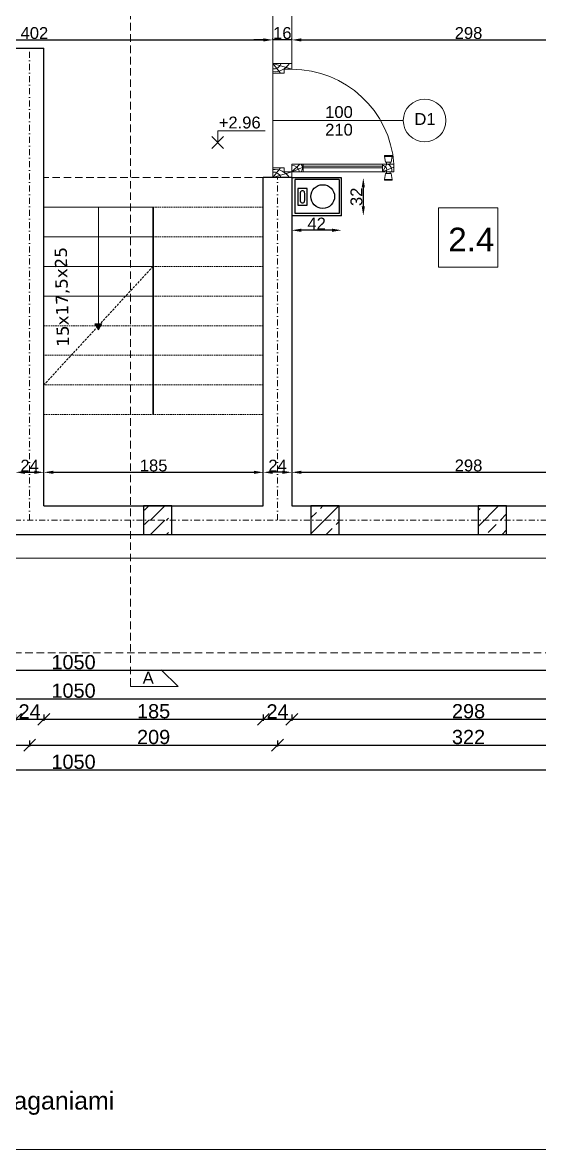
# Model space of a CAD drawing. Header units: millimetres. Extents: x -608 to 2171, y -318 to 1426.
# Drawn here: x 712 to 1148, y -318 to 632 of the extents above; entities that cross this region are included whole.
import ezdxf

# ---------------------------------------------------------------- set-up
doc = ezdxf.new("R2010")
doc.units = ezdxf.units.MM
doc.linetypes.add('DASHED2', pattern=[9.525, 6.35, -3.175])
doc.linetypes.add('KRESKAKROPKAX2', pattern=[50.8, 25.4, -12.7, 0, -12.7])
for name, color, linetype in [('Izolacja', 7, 'Continuous'), ('Przekrój', 7, 'Continuous'), ('Tabelka', 7, 'Continuous'), ('Wentylacka', 8, 'Continuous')]:
    doc.layers.add(name, color=color, linetype=linetype)
for name, color, linetype, lineweight in [('osie', 7, 'KRESKAKROPKAX2', 13), ('SCHODY', 255, 'Continuous', 30), ('sciany', 7, 'Continuous', 18), ('stolarka', 255, 'Continuous', 13), ('Wewnetrzne', 7, 'Continuous', 13), ('wymiary', 201, 'Continuous', 13)]:
    doc.layers.add(name, color=color, linetype=linetype, lineweight=lineweight)
doc.styles.add('Opisowy', font='arial.ttf')
doc.styles.get("Standard").update_dxf_attribs({"font": 'arial.ttf'})
doc.dimstyles.new('ISO-25', dxfattribs={"dimtxt": 10, "dimasz": 8, "dimexe": 1.25, "dimexo": 0.625, "dimtad": 1, "dimdec": 0, "dimtxsty": 'Standard', "dimcen": 2.5, "dimadec": 0, "dimazin": 0, "dimtfac": 1, "dimtdec": 0, "dimtmove": 0, "dimatfit": 3, "dimfxl": 1, "dimarcsym": 0})
doc.dimstyles.new('wymiarowanie', dxfattribs={"dimtxt": 12, "dimasz": 10, "dimexe": 1.25, "dimexo": 0.625, "dimtad": 1, "dimdec": 0, "dimtxsty": 'Standard', "dimblk": 'OBLIQUE', "dimblk1": 'ARCHTICK', "dimblk2": 'OBLIQUE', "dimcen": 2.5, "dimadec": 0, "dimazin": 0, "dimtfac": 1, "dimtdec": 0, "dimtmove": 0, "dimatfit": 3, "dimldrblk": 'OBLIQUE', "dimfxl": 4, "dimfxlon": 1, "dimarcsym": 0})

# ---------------------------------------------------------------- blocks, each defined once
blk = doc.blocks.new('D-01-600')
for p, q in [((-15, 588.5), (-15, 628.5)), ((-10, 628.5), (-15, 628.5)), ((20, 623.5), (-10, 628.5)), ((-10, 588.5), (-10, 628.5)), ((20, 593.5), (20, 623.5)), ((30, 618.5), (20, 618.5)), ((30, 598.5), (20, 598.5)), ((30, 638.5), (70, 638.5)), ((30, 578.5), (30, 638.5)), ((30, 578.5), (54.1, 638.5)), ((30, 578.5), (70, 601)), ((70, 578.5), (70, 638.5)), ((70, 618.5), (80, 618.5)), ((70, 598.5), (80, 598.5)), ((80, 623.5), (110, 628.5)), ((80, 593.5), (80, 623.5)), ((110, 588.5), (110, 628.5)), ((110, 628.5), (115, 628.5)), ((115, 588.5), (115, 628.5)), ((-10, 588.5), (-15, 588.5)), ((20, 593.5), (-10, 588.5)), ((30, 160), (30, 578.5)), ((30, 578.5), (70, 578.5)), ((50, 160), (50, 578.5)), ((60, 160), (60, 578.5)), ((70, 160), (70, 578.5)), ((80, 593.5), (110, 588.5)), ((110, 588.5), (115, 588.5)), ((30, 160), (70, 160)), ((30, 160), (30, 100)), ((30, 100), (54.1, 160)), ((30, 100), (70, 142.5)), ((70, 160), (70, 100)), ((30, 100), (0, 0)), ((30, 100), (70, 100)), ((570, 100), (600, 0)), ((0, 0), (50, 40.7)), ((600, 0), (550, 40.7))]:
    blk.add_line(p, q)
for points in [[(30, 60), (30, 100), (0, 100), (0, 0), (50, 0), (50, 60)], [(570, 60), (570, 100), (600, 100), (600, 0), (550, 0), (550, 60)]]:
    blk.add_lwpolyline(points, close=True)
for centre, radius, start, end in [((34.1, 585.9), 42, 31.3101, 95.62688), ((39.4, 576), 24.2, 6.04182, 112.89369), ((30, 100), 540, 0, 85.75198), ((50, 121.4), 34.3, 54.32716, 125.75666), ((24.1, 100.8), 39.4, 358.8582, 81.3705), ((-53.7, 7.7), 96.3, 355.39216, 56.0902), ((653.7, 7.7), 96.3, 123.9098, 184.60784), ((-12.7, 4.4), 41, 353.86117, 71.95721), ((612.7, 4.4), 41, 108.04279, 186.13883)]:
    blk.add_arc(centre, radius, start, end)
blk = doc.blocks.new('_Oblique')
at = {"color": 0, "linetype": 'ByBlock', "lineweight": -2}
blk.add_line((-0.5, -0.5), (0.5, 0.5), dxfattribs=at)
blk = doc.blocks.new('*D27')
at = {"layer": 'Defpoints', "color": 0, "transparency": 16777216}
for p in [(230.08, 180.38), (1280.08, 180.38), (1280.08, 1.75)]:
    blk.add_point(p, dxfattribs=at)
at = {"layer": 'wymiary', "color": 0, "lineweight": -2, "transparency": 16777216}
for p, q in [((230.08, 5.75), (230.08, 0.5)), ((230.08, 1.75), (1280.08, 1.75)), ((1280.08, 5.75), (1280.08, 0.5))]:
    blk.add_line(p, q, dxfattribs=at)
at = {"layer": 'wymiary', "color": 0, "lineweight": -2, "transparency": 16777216, "xscale": 10, "yscale": 10, "zscale": 10, "rotation": 180}
blk.add_blockref('_Oblique', (230.08, 1.75), dxfattribs=at)
at = {"layer": 'wymiary', "color": 0, "lineweight": -2, "transparency": 16777216, "xscale": 10, "yscale": 10, "zscale": 10}
blk.add_blockref('_Oblique', (1280.08, 1.75), dxfattribs=at)
at = {"layer": 'wymiary', "color": 0, "lineweight": 13, "transparency": 16777216, "insert": (755.08, 8.5), "char_height": 12, "attachment_point": 5}
blk.add_mtext('1050', dxfattribs=at)
blk = doc.blocks.new('_ArchTick')
at = {"color": 0, "linetype": 'ByBlock', "const_width": 0.15}
blk.add_lwpolyline([(-0.5, -0.5), (0.5, 0.5)], dxfattribs=at)
blk = doc.blocks.new('*D29')
at = {"layer": 'Defpoints', "color": 0, "transparency": 16777216}
for p in [(262.08, 212.38), (718.08, 212.38), (718.08, 22.66)]:
    blk.add_point(p, dxfattribs=at)
at = {"layer": 'wymiary', "color": 0, "lineweight": -2, "transparency": 16777216}
for p, q in [((262.08, 26.66), (262.08, 21.41)), ((262.08, 22.66), (718.08, 22.66)), ((718.08, 26.66), (718.08, 21.41))]:
    blk.add_line(p, q, dxfattribs=at)
at = {"layer": 'wymiary', "color": 0, "lineweight": -2, "transparency": 16777216, "xscale": 10, "yscale": 10, "zscale": 10, "rotation": 180}
blk.add_blockref('_Oblique', (262.08, 22.66), dxfattribs=at)
at = {"layer": 'wymiary', "color": 0, "lineweight": -2, "transparency": 16777216, "xscale": 10, "yscale": 10, "zscale": 10}
blk.add_blockref('_Oblique', (718.08, 22.66), dxfattribs=at)
at = {"layer": 'wymiary', "color": 0, "lineweight": 13, "transparency": 16777216, "insert": (490.08, 29.42), "char_height": 12, "attachment_point": 5}
blk.add_mtext('456', dxfattribs=at)
blk = doc.blocks.new('*D30')
at = {"layer": 'Defpoints', "color": 0, "transparency": 16777216}
for p in [(718.08, 212.38), (927.08, 212.38), (927.08, 22.66)]:
    blk.add_point(p, dxfattribs=at)
at = {"layer": 'wymiary', "color": 0, "lineweight": -2, "transparency": 16777216}
for p, q in [((718.08, 26.66), (718.08, 21.41)), ((718.08, 22.66), (927.08, 22.66)), ((927.08, 26.66), (927.08, 21.41))]:
    blk.add_line(p, q, dxfattribs=at)
at = {"layer": 'wymiary', "color": 0, "lineweight": -2, "transparency": 16777216, "xscale": 10, "yscale": 10, "zscale": 10, "rotation": 180}
blk.add_blockref('_Oblique', (718.08, 22.66), dxfattribs=at)
at = {"layer": 'wymiary', "color": 0, "lineweight": -2, "transparency": 16777216, "xscale": 10, "yscale": 10, "zscale": 10}
blk.add_blockref('_Oblique', (927.08, 22.66), dxfattribs=at)
at = {"layer": 'wymiary', "color": 0, "lineweight": 13, "transparency": 16777216, "insert": (822.58, 29.42), "char_height": 12, "attachment_point": 5}
blk.add_mtext('209', dxfattribs=at)
blk = doc.blocks.new('*D31')
at = {"layer": 'Defpoints', "color": 0, "transparency": 16777216}
for p in [(927.08, 212.38), (1249.08, 212.38), (1249.08, 22.66)]:
    blk.add_point(p, dxfattribs=at)
at = {"layer": 'wymiary', "color": 0, "lineweight": -2, "transparency": 16777216}
for p, q in [((927.08, 26.66), (927.08, 21.41)), ((927.08, 22.66), (1249.08, 22.66)), ((1249.08, 26.66), (1249.08, 21.41))]:
    blk.add_line(p, q, dxfattribs=at)
at = {"layer": 'wymiary', "color": 0, "lineweight": -2, "transparency": 16777216, "xscale": 10, "yscale": 10, "zscale": 10, "rotation": 180}
blk.add_blockref('_Oblique', (927.08, 22.66), dxfattribs=at)
at = {"layer": 'wymiary', "color": 0, "lineweight": -2, "transparency": 16777216, "xscale": 10, "yscale": 10, "zscale": 10}
blk.add_blockref('_Oblique', (1249.08, 22.66), dxfattribs=at)
at = {"layer": 'wymiary', "color": 0, "lineweight": 13, "transparency": 16777216, "insert": (1088.08, 29.42), "char_height": 12, "attachment_point": 5}
blk.add_mtext('322', dxfattribs=at)
blk = doc.blocks.new('*D35')
at = {"layer": 'Defpoints', "color": 0, "transparency": 16777216}
for p in [(706.08, 224.38), (730.08, 224.38), (730.08, 44.41)]:
    blk.add_point(p, dxfattribs=at)
at = {"layer": 'wymiary', "color": 0, "lineweight": -2, "transparency": 16777216}
for p, q in [((706.08, 48.41), (706.08, 43.16)), ((730.08, 48.41), (730.08, 43.16)), ((706.08, 44.41), (730.08, 44.41))]:
    blk.add_line(p, q, dxfattribs=at)
at = {"layer": 'wymiary', "color": 0, "lineweight": -2, "transparency": 16777216, "xscale": 10, "yscale": 10, "zscale": 10, "rotation": 180}
blk.add_blockref('_Oblique', (706.08, 44.41), dxfattribs=at)
at = {"layer": 'wymiary', "color": 0, "lineweight": -2, "transparency": 16777216, "xscale": 10, "yscale": 10, "zscale": 10}
blk.add_blockref('_Oblique', (730.08, 44.41), dxfattribs=at)
at = {"layer": 'wymiary', "color": 0, "lineweight": 13, "transparency": 16777216, "insert": (718.08, 51.06), "char_height": 12, "attachment_point": 5}
blk.add_mtext('24', dxfattribs=at)
blk = doc.blocks.new('*D36')
at = {"layer": 'Defpoints', "color": 0, "transparency": 16777216}
for p in [(730.08, 224.38), (915.08, 224.38), (915.08, 44.41)]:
    blk.add_point(p, dxfattribs=at)
at = {"layer": 'wymiary', "color": 0, "lineweight": -2, "transparency": 16777216}
for p, q in [((730.08, 48.41), (730.08, 43.16)), ((915.08, 48.41), (915.08, 43.16)), ((730.08, 44.41), (915.08, 44.41))]:
    blk.add_line(p, q, dxfattribs=at)
at = {"layer": 'wymiary', "color": 0, "lineweight": -2, "transparency": 16777216, "xscale": 10, "yscale": 10, "zscale": 10, "rotation": 180}
blk.add_blockref('_Oblique', (730.08, 44.41), dxfattribs=at)
at = {"layer": 'wymiary', "color": 0, "lineweight": -2, "transparency": 16777216, "xscale": 10, "yscale": 10, "zscale": 10}
blk.add_blockref('_Oblique', (915.08, 44.41), dxfattribs=at)
at = {"layer": 'wymiary', "color": 0, "lineweight": 13, "transparency": 16777216, "insert": (822.58, 51.16), "char_height": 12, "attachment_point": 5}
blk.add_mtext('185', dxfattribs=at)
blk = doc.blocks.new('*D37')
at = {"layer": 'Defpoints', "color": 0, "transparency": 16777216}
for p in [(915.08, 224.38), (939.08, 224.38), (939.08, 44.41)]:
    blk.add_point(p, dxfattribs=at)
at = {"layer": 'wymiary', "color": 0, "lineweight": -2, "transparency": 16777216}
for p, q in [((915.08, 48.41), (915.08, 43.16)), ((939.08, 48.41), (939.08, 43.16)), ((915.08, 44.41), (939.08, 44.41))]:
    blk.add_line(p, q, dxfattribs=at)
at = {"layer": 'wymiary', "color": 0, "lineweight": -2, "transparency": 16777216, "xscale": 10, "yscale": 10, "zscale": 10, "rotation": 180}
blk.add_blockref('_Oblique', (915.08, 44.41), dxfattribs=at)
at = {"layer": 'wymiary', "color": 0, "lineweight": -2, "transparency": 16777216, "xscale": 10, "yscale": 10, "zscale": 10}
blk.add_blockref('_Oblique', (939.08, 44.41), dxfattribs=at)
at = {"layer": 'wymiary', "color": 0, "lineweight": 13, "transparency": 16777216, "insert": (927.08, 51.06), "char_height": 12, "attachment_point": 5}
blk.add_mtext('24', dxfattribs=at)
blk = doc.blocks.new('*D38')
at = {"layer": 'Defpoints', "color": 0, "transparency": 16777216}
for p in [(939.08, 224.38), (1237.08, 224.38), (1237.08, 44.41)]:
    blk.add_point(p, dxfattribs=at)
at = {"layer": 'wymiary', "color": 0, "lineweight": -2, "transparency": 16777216}
for p, q in [((939.08, 48.41), (939.08, 43.16)), ((1237.08, 48.41), (1237.08, 43.16)), ((939.08, 44.41), (1237.08, 44.41))]:
    blk.add_line(p, q, dxfattribs=at)
at = {"layer": 'wymiary', "color": 0, "lineweight": -2, "transparency": 16777216, "xscale": 10, "yscale": 10, "zscale": 10, "rotation": 180}
blk.add_blockref('_Oblique', (939.08, 44.41), dxfattribs=at)
at = {"layer": 'wymiary', "color": 0, "lineweight": -2, "transparency": 16777216, "xscale": 10, "yscale": 10, "zscale": 10}
blk.add_blockref('_Oblique', (1237.08, 44.41), dxfattribs=at)
at = {"layer": 'wymiary', "color": 0, "lineweight": 13, "transparency": 16777216, "insert": (1088.08, 51.16), "char_height": 12, "attachment_point": 5}
blk.add_mtext('298', dxfattribs=at)
blk = doc.blocks.new('*D40')
at = {"layer": 'Defpoints', "color": 0, "transparency": 16777216}
for p in [(230.08, 180.38), (1280.08, 180.38), (1280.08, 61.72)]:
    blk.add_point(p, dxfattribs=at)
at = {"layer": 'wymiary', "color": 0, "lineweight": -2, "transparency": 16777216}
for p, q in [((230.08, 65.72), (230.08, 60.47)), ((230.08, 61.72), (1280.08, 61.72)), ((1280.08, 65.72), (1280.08, 60.47))]:
    blk.add_line(p, q, dxfattribs=at)
at = {"layer": 'wymiary', "color": 0, "lineweight": -2, "transparency": 16777216, "xscale": 10, "yscale": 10, "zscale": 10, "rotation": 180}
blk.add_blockref('_Oblique', (230.08, 61.72), dxfattribs=at)
at = {"layer": 'wymiary', "color": 0, "lineweight": -2, "transparency": 16777216, "xscale": 10, "yscale": 10, "zscale": 10}
blk.add_blockref('_Oblique', (1280.08, 61.72), dxfattribs=at)
at = {"layer": 'wymiary', "color": 0, "lineweight": 13, "transparency": 16777216, "insert": (755.08, 68.47), "char_height": 12, "attachment_point": 5}
blk.add_mtext('1050', dxfattribs=at)
blk = doc.blocks.new('*D41')
at = {"layer": 'Defpoints', "color": 0, "transparency": 16777216}
for p in [(230.08, 180.38), (1280.08, 180.38), (1280.08, 85.77)]:
    blk.add_point(p, dxfattribs=at)
at = {"layer": 'wymiary', "color": 0, "lineweight": -2, "transparency": 16777216}
for p, q in [((230.08, 89.77), (230.08, 84.52)), ((230.08, 85.77), (1280.08, 85.77)), ((1280.08, 89.77), (1280.08, 84.52))]:
    blk.add_line(p, q, dxfattribs=at)
at = {"layer": 'wymiary', "color": 0, "lineweight": -2, "transparency": 16777216, "xscale": 10, "yscale": 10, "zscale": 10, "rotation": 180}
blk.add_blockref('_Oblique', (230.08, 85.77), dxfattribs=at)
at = {"layer": 'wymiary', "color": 0, "lineweight": -2, "transparency": 16777216, "xscale": 10, "yscale": 10, "zscale": 10}
blk.add_blockref('_Oblique', (1280.08, 85.77), dxfattribs=at)
at = {"layer": 'wymiary', "color": 0, "lineweight": 13, "transparency": 16777216, "insert": (755.08, 92.52), "char_height": 12, "attachment_point": 5}
blk.add_mtext('1050', dxfattribs=at)
blk = doc.blocks.new('*D78')
at = {"layer": 'Defpoints', "color": 0, "transparency": 16777216}
for p in [(706.08, 252.71), (730.08, 252.71), (730.08, 252.71)]:
    blk.add_point(p, dxfattribs=at)
at = {"layer": 'wymiary', "color": 0, "lineweight": -2, "transparency": 16777216}
blk.add_line((714.08, 252.71), (722.08, 252.71), dxfattribs=at)
at = {"layer": 'wymiary', "color": 0, "transparency": 16777216}
for points in [[(714.08, 254.04), (714.08, 251.38), (706.08, 252.71)], [(722.08, 254.04), (722.08, 251.38), (730.08, 252.71)]]:
    blk.add_solid(points, dxfattribs=at)
at = {"layer": 'wymiary', "color": 0, "lineweight": 13, "transparency": 16777216, "insert": (718.08, 258.36), "char_height": 10, "attachment_point": 5}
blk.add_mtext('24', dxfattribs=at)
blk = doc.blocks.new('*D79')
at = {"layer": 'Defpoints', "color": 0, "transparency": 16777216}
for p in [(730.08, 252.71), (915.08, 252.71), (915.08, 252.71)]:
    blk.add_point(p, dxfattribs=at)
at = {"layer": 'wymiary', "color": 0, "lineweight": -2, "transparency": 16777216}
blk.add_line((738.08, 252.71), (907.08, 252.71), dxfattribs=at)
at = {"layer": 'wymiary', "color": 0, "transparency": 16777216}
for points in [[(738.08, 254.04), (738.08, 251.38), (730.08, 252.71)], [(907.08, 254.04), (907.08, 251.38), (915.08, 252.71)]]:
    blk.add_solid(points, dxfattribs=at)
at = {"layer": 'wymiary', "color": 0, "lineweight": 13, "transparency": 16777216, "insert": (822.58, 258.44), "char_height": 10, "attachment_point": 5}
blk.add_mtext('185', dxfattribs=at)
blk = doc.blocks.new('*D80')
at = {"layer": 'Defpoints', "color": 0, "transparency": 16777216}
for p in [(915.08, 252.71), (915.08, 252.71), (939.08, 252.71)]:
    blk.add_point(p, dxfattribs=at)
at = {"layer": 'wymiary', "color": 0, "lineweight": -2, "transparency": 16777216}
blk.add_line((931.08, 252.71), (923.08, 252.71), dxfattribs=at)
at = {"layer": 'wymiary', "color": 0, "transparency": 16777216}
for points in [[(923.08, 254.04), (923.08, 251.38), (915.08, 252.71)], [(931.08, 254.04), (931.08, 251.38), (939.08, 252.71)]]:
    blk.add_solid(points, dxfattribs=at)
at = {"layer": 'wymiary', "color": 0, "lineweight": 13, "transparency": 16777216, "insert": (927.08, 258.36), "char_height": 10, "attachment_point": 5, "rotation": 0}
blk.add_mtext('24', dxfattribs=at)
blk = doc.blocks.new('*D81')
at = {"layer": 'Defpoints', "color": 0, "transparency": 16777216}
for p in [(939.08, 252.71), (1237.08, 252.71), (1237.08, 252.71)]:
    blk.add_point(p, dxfattribs=at)
at = {"layer": 'wymiary', "color": 0, "lineweight": -2, "transparency": 16777216}
blk.add_line((947.08, 252.71), (1229.08, 252.71), dxfattribs=at)
at = {"layer": 'wymiary', "color": 0, "transparency": 16777216}
for points in [[(947.08, 254.04), (947.08, 251.38), (939.08, 252.71)], [(1229.08, 254.04), (1229.08, 251.38), (1237.08, 252.71)]]:
    blk.add_solid(points, dxfattribs=at)
at = {"layer": 'wymiary', "color": 0, "lineweight": 13, "transparency": 16777216, "insert": (1088.08, 258.44), "char_height": 10, "attachment_point": 5}
blk.add_mtext('298', dxfattribs=at)
blk = doc.blocks.new('*D103')
at = {"layer": 'Defpoints', "color": 0, "transparency": 16777216}
for p in [(939, 469), (981.06, 469), (939, 456.85)]:
    blk.add_point(p, dxfattribs=at)
at = {"layer": 'wymiary', "color": 0, "lineweight": -2, "transparency": 16777216}
blk.add_line((973.06, 456.85), (947, 456.85), dxfattribs=at)
at = {"layer": 'wymiary', "color": 0, "transparency": 16777216}
for points in [[(947, 458.18), (947, 455.51), (939, 456.85)], [(973.06, 458.18), (973.06, 455.51), (981.06, 456.85)]]:
    blk.add_solid(points, dxfattribs=at)
at = {"layer": 'wymiary', "color": 0, "lineweight": 13, "transparency": 16777216, "insert": (960.03, 462.49), "char_height": 10, "attachment_point": 5}
blk.add_mtext('42', dxfattribs=at)
blk = doc.blocks.new('*D104')
at = {"layer": 'Defpoints', "color": 0, "transparency": 16777216}
for p in [(981.06, 501.04), (981.06, 469), (999.37, 469)]:
    blk.add_point(p, dxfattribs=at)
at = {"layer": 'wymiary', "color": 0, "lineweight": -2, "transparency": 16777216}
blk.add_line((999.37, 493.04), (999.37, 477), dxfattribs=at)
at = {"layer": 'wymiary', "color": 0, "transparency": 16777216}
for points in [[(998.04, 493.04), (1000.7, 493.04), (999.37, 501.04)], [(998.04, 477), (1000.7, 477), (999.37, 469)]]:
    blk.add_solid(points, dxfattribs=at)
at = {"layer": 'wymiary', "color": 0, "lineweight": 13, "transparency": 16777216, "insert": (993.63, 485.02), "char_height": 10, "attachment_point": 5, "rotation": 90}
blk.add_mtext('32', dxfattribs=at)
blk = doc.blocks.new('*D107')
at = {"layer": 'Defpoints', "color": 0, "transparency": 16777216}
for p in [(521.08, 617.38), (923.08, 617.38), (923.08, 617.38)]:
    blk.add_point(p, dxfattribs=at)
at = {"layer": 'wymiary', "color": 0, "lineweight": -2, "transparency": 16777216}
blk.add_line((529.08, 617.38), (915.08, 617.38), dxfattribs=at)
at = {"layer": 'wymiary', "color": 0, "transparency": 16777216}
for points in [[(529.08, 618.71), (529.08, 616.05), (521.08, 617.38)], [(915.08, 618.71), (915.08, 616.05), (923.08, 617.38)]]:
    blk.add_solid(points, dxfattribs=at)
at = {"layer": 'wymiary', "color": 0, "lineweight": 13, "transparency": 16777216, "insert": (722.08, 623.11), "char_height": 10, "attachment_point": 5}
blk.add_mtext('402', dxfattribs=at)
blk = doc.blocks.new('*D108')
at = {"layer": 'Defpoints', "color": 0, "transparency": 16777216}
for p in [(923.08, 617.38), (923.08, 617.38), (939.08, 617.38)]:
    blk.add_point(p, dxfattribs=at)
at = {"layer": 'wymiary', "color": 0, "lineweight": -2, "transparency": 16777216}
for p, q in [((923.08, 618), (923.08, 618.63)), ((939.08, 618), (939.08, 618.63)), ((915.08, 617.38), (907.08, 617.38)), ((939.08, 617.38), (923.08, 617.38)), ((947.08, 617.38), (955.08, 617.38))]:
    blk.add_line(p, q, dxfattribs=at)
at = {"layer": 'wymiary', "color": 0, "transparency": 16777216}
for points in [[(915.08, 618.71), (915.08, 616.05), (923.08, 617.38)], [(947.08, 618.71), (947.08, 616.05), (939.08, 617.38)]]:
    blk.add_solid(points, dxfattribs=at)
at = {"layer": 'wymiary', "color": 0, "transparency": 16777216, "insert": (931.08, 623.11), "char_height": 10, "attachment_point": 5}
blk.add_mtext('16', dxfattribs=at)
blk = doc.blocks.new('*D109')
at = {"layer": 'Defpoints', "color": 0, "transparency": 16777216}
for p in [(939.08, 617.38), (1237.08, 617.38), (1237.08, 617.38)]:
    blk.add_point(p, dxfattribs=at)
at = {"layer": 'wymiary', "color": 0, "lineweight": -2, "transparency": 16777216}
blk.add_line((947.08, 617.38), (1229.08, 617.38), dxfattribs=at)
at = {"layer": 'wymiary', "color": 0, "transparency": 16777216}
for points in [[(947.08, 618.71), (947.08, 616.04), (939.08, 617.38)], [(1229.08, 618.71), (1229.08, 616.04), (1237.08, 617.38)]]:
    blk.add_solid(points, dxfattribs=at)
at = {"layer": 'wymiary', "color": 0, "lineweight": 13, "transparency": 16777216, "insert": (1088.08, 623.11), "char_height": 10, "attachment_point": 5}
blk.add_mtext('298', dxfattribs=at)

msp = doc.modelspace()

# ---------------------------------------------------------------- hatches: boundary and pattern name
at = {"layer": 'sciany', "lineweight": 13}
h = msp.add_hatch(dxfattribs=at)
h.set_pattern_fill('ANSI33', color=256, scale=3)
h.set_pattern_definition([(45, (0, 12), (-13.4704, 13.4704), []), (45, (13.47, 12), (-13.4704, 13.4704), [9.525, -4.7625])])
h.paths.add_polyline_path([(814.08, 236.38), (814.08, 224.38), (826.08, 224.38), (838.08, 224.38), (838.08, 236.38)], flags=17)
h.paths.add_polyline_path([(838.08, 236.38), (814.08, 236.38), (814.08, 212.38), (838.08, 212.38)])
at = {"layer": 'sciany', "lineweight": 18}
h = msp.add_hatch(dxfattribs=at)
h.set_pattern_fill('ANSI33', color=256, scale=3)
h.paths.add_polyline_path([(274.08, 212.38), (262.08, 212.38), (262.08, 224.38), (250.08, 224.38), (250.08, 200.38), (274.08, 200.38)])
h.paths.add_polyline_path([(274.08, 224.38), (262.08, 224.38), (262.08, 212.38), (274.08, 212.38)], flags=17)
h.paths.add_polyline_path([(415.08, 224.38), (391.08, 224.38), (391.08, 212.38), (403.08, 212.38), (415.08, 212.38)])
h.paths.add_polyline_path([(415.08, 212.38), (403.08, 212.38), (391.08, 212.38), (391.08, 200.38), (415.08, 200.38)])
h.paths.add_polyline_path([(556.08, 224.38), (532.08, 224.38), (532.08, 212.38), (544.08, 212.38), (556.08, 212.38)])
h.paths.add_polyline_path([(556.08, 212.38), (544.08, 212.38), (532.08, 212.38), (532.08, 200.38), (556.08, 200.38)])
h.paths.add_polyline_path([(685.08, 224.38), (673.08, 224.38), (673.08, 212.38), (685.08, 212.38)])
h.paths.add_polyline_path([(697.08, 224.38), (685.08, 224.38), (685.08, 212.38), (697.08, 212.38)])
h.paths.add_polyline_path([(697.08, 212.38), (685.08, 212.38), (673.08, 212.38), (673.08, 200.38), (697.08, 200.38)])
h.paths.add_polyline_path([(967.08, 224.38), (955.08, 224.38), (955.08, 212.38), (967.08, 212.38)])
h.paths.add_polyline_path([(979.08, 224.38), (967.08, 224.38), (967.08, 212.38), (979.08, 212.38)])
h.paths.add_polyline_path([(979.08, 212.38), (967.08, 212.38), (955.08, 212.38), (955.08, 200.38), (979.08, 200.38)])
h.paths.add_polyline_path([(1120.08, 224.38), (1096.08, 224.38), (1096.08, 212.38), (1108.08, 212.38), (1120.08, 212.38)])
h.paths.add_polyline_path([(1120.08, 212.38), (1108.08, 212.38), (1096.08, 212.38), (1096.08, 200.38), (1120.08, 200.38)])
h.paths.add_polyline_path([(1261.08, 224.38), (1249.08, 224.38), (1249.08, 212.38), (1237.08, 212.38), (1237.08, 200.38), (1261.08, 200.38)])
h.paths.add_polyline_path([(1249.08, 224.38), (1237.08, 224.38), (1237.08, 212.38), (1249.08, 212.38)], flags=17)
at = {"layer": 'sciany', "lineweight": 13}
h = msp.add_hatch(dxfattribs=at)
h.set_pattern_fill('ANSI33', color=256, scale=3)
h.paths.add_polyline_path([(814.08, 224.38), (814.08, 212.38), (826.08, 212.38), (838.08, 212.38), (838.08, 224.38)], flags=17)
h.paths.add_polyline_path([(838.08, 224.38), (814.08, 224.38), (814.08, 200.38), (838.08, 200.38)])
at = {"layer": 'stolarka', "lineweight": 13}
h = msp.add_hatch(dxfattribs=at)
h.set_pattern_fill('ANSI33', color=256, scale=10)
h.paths.add_polyline_path([(838.08, 224.38), (814.08, 224.38), (814.08, 212.38), (826.08, 212.38), (838.08, 212.38)])
at = {"layer": 'Wewnetrzne', "lineweight": 13}
h = msp.add_hatch(color=256, dxfattribs=at)
h.set_gradient(color1=(255, 255, 255))
h.paths.add_polyline_path([(779.01, 378.07), (776.08, 378.07), (776.08, 376.38), (778.04, 376.38)])
h.paths.add_polyline_path([(776.08, 378.07), (773.15, 378.07), (774.13, 376.38), (776.08, 376.38)])
h.paths.add_polyline_path([(778.04, 376.38), (774.13, 376.38), (776.08, 372.99)])

# ---------------------------------------------------------------- linework, layer by layer
at = {"layer": 'Izolacja', "lineweight": 13}
msp.add_line((1261.08, 180.38), (230.08, 180.38), dxfattribs=at)
at = {"layer": 'osie', "lineweight": 13, "ltscale": 0.2}
for p, q in [((718.08, 212.38), (718.08, 610.38)), ((927.08, 212.38), (927.08, 501.38))]:
    msp.add_line(p, q, dxfattribs=at)
at = {"layer": 'osie', "linetype": 'KRESKAKROPKAX2', "lineweight": 13, "ltscale": 0.2}
for p, q in [((685.08, 212.38), (826.08, 212.38)), ((826.08, 212.38), (967.08, 212.38)), ((967.08, 212.38), (1108.08, 212.38)), ((1108.08, 212.38), (1249.08, 212.38))]:
    msp.add_line(p, q, dxfattribs=at)
at = {"layer": 'Przekrój', "linetype": 'DASHED2', "lineweight": 13}
msp.add_line((803.21, 1127), (803.21, 77), dxfattribs=at)
at = {"layer": 'Przekrój', "lineweight": 13}
for p, q in [((843.21, 72), (828.98, 86.05)), ((803.21, 77), (803.21, 72)), ((803.21, 72), (843.21, 72))]:
    msp.add_line(p, q, dxfattribs=at)
at = {"layer": 'sciany', "lineweight": 25}
for p, q in [((730.08, 224.38), (730.08, 610.38)), ((915.08, 224.38), (915.08, 501.38)), ((923.08, 501.38), (915.08, 501.38)), ((939.08, 501.38), (923.08, 501.38)), ((939.08, 501.38), (939.08, 224.38))]:
    msp.add_line(p, q, dxfattribs=at)
for points in [[(730.08, 224.38), (915.08, 224.38)], [(939.08, 224.38), (1237.08, 224.38)], [(274.08, 200.38), (1237.08, 200.38)]]:
    msp.add_lwpolyline(points, dxfattribs=at)
for points in [[(814.08, 224.38), (814.08, 200.38), (838.08, 200.38), (838.08, 224.38)], [(955.08, 224.38), (955.08, 200.38), (979.08, 200.38), (979.08, 224.38)], [(1096.08, 224.38), (1096.08, 200.38), (1120.08, 200.38), (1120.08, 224.38)]]:
    msp.add_lwpolyline(points, close=True, dxfattribs=at)
at = {"layer": 'Tabelka', "lineweight": 25}
msp.add_line((706.08, 610.38), (730.08, 610.38), dxfattribs=at)
at = {"layer": 'Tabelka', "lineweight": 13}
msp.add_lwpolyline([(2171.28, 1425.86), (2171.28, -318.35), (-607, -318.35), (-607, 1425.86)], close=True, dxfattribs=at)
at = {"layer": 'Wentylacka', "lineweight": 25}
for p, q in [((981.06, 501.04), (939, 501.04)), ((978.99, 499.67), (941.99, 499.67)), ((942.06, 471), (941.99, 499.67)), ((978.99, 499.67), (979.06, 471)), ((981.06, 485.02), (981.06, 501.04)), ((952.06, 492.04), (944.06, 492.04)), ((944.06, 492.04), (944.06, 485.04)), ((944.06, 492.04), (944.06, 478.04)), ((944.06, 485.04), (944.06, 478.04)), ((952.06, 485.04), (952.06, 492.04)), ((952.06, 478.04), (952.06, 492.04)), ((952.06, 478.04), (952.06, 485.04)), ((981.06, 469), (981.06, 485.02)), ((944.06, 478.04), (948.06, 478.04)), ((944.06, 478.04), (952.06, 478.04)), ((948.06, 478.04), (952.06, 478.04)), ((981.06, 469), (939, 469)), ((979.06, 471), (942.06, 471))]:
    msp.add_line(p, q, dxfattribs=at)
msp.add_circle((965.15, 485.27), 10, dxfattribs=at)
for centre, radius, start, end in [((1006.85, 485.04), 60.8, 177.35148, 180.00003), ((1006.85, 485.04), 60.8, 179.99997, 182.64852), ((950.16, 487.66), 4.05, 158.19856, 177.3516), ((947.52, 488.72), 1.2, 115.21296, 158.1986), ((948.06, 487.59), 2.46, 89.99999, 115.21289), ((948.06, 487.59), 2.46, 64.78711, 90.00001), ((948.59, 488.72), 1.2, 21.8014, 64.78704), ((945.95, 487.66), 4.05, 2.6484, 21.80144), ((889.26, 485.04), 60.8, 359.99997, 2.64852), ((889.26, 485.04), 60.8, 357.35148, 0.00003), ((950.16, 482.42), 4.05, 182.6484, 201.80144), ((947.52, 481.36), 1.2, 201.8014, 244.78704), ((948.06, 482.5), 2.46, 244.78711, 270.00001), ((948.06, 482.5), 2.46, 269.99999, 295.21289), ((948.59, 481.36), 1.2, 295.21296, 338.1986), ((945.95, 482.42), 4.05, 338.19856, 357.3516)]:
    msp.add_arc(centre, radius, start, end, dxfattribs=at)
at = {"layer": 'Wewnetrzne', "lineweight": 13}
for p, q in [((923.08, 692.96), (923.08, 597.38)), ((939.08, 676.96), (939.08, 597.38)), ((923.08, 589.38), (923.08, 509.38)), ((822.08, 476.38), (730.08, 476.38)), ((776.08, 476.38), (776.08, 376.38)), ((822.08, 451.38), (730.08, 451.38)), ((822.08, 426.38), (730.08, 426.38)), ((822.08, 401.38), (730.08, 401.38)), ((730.08, 401.38), (822.08, 401.38))]:
    msp.add_line(p, q, dxfattribs=at)
at = {"layer": 'Wewnetrzne', "linetype": 'DASHED2', "lineweight": 13}
for p, q in [((915.08, 501.38), (730.08, 501.38)), ((200.08, 100.38), (1325.08, 100.38))]:
    msp.add_line(p, q, dxfattribs=at)
at = {"layer": 'Wewnetrzne', "linetype": 'DASHED2', "lineweight": 13, "ltscale": 0.2}
for p, q in [((822.08, 476.38), (915.08, 476.38)), ((822.08, 451.38), (915.08, 451.38)), ((822.08, 451.38), (915.08, 451.38)), ((822.08, 426.38), (915.08, 426.38)), ((822.08, 426.38), (915.08, 426.38)), ((822.08, 401.38), (915.08, 401.38)), ((822.08, 401.38), (915.08, 401.38)), ((730.08, 376.38), (822.08, 376.38)), ((822.08, 376.38), (915.08, 376.38)), ((822.08, 376.38), (915.08, 376.38)), ((822.08, 351.38), (730.08, 351.38)), ((822.08, 351.38), (915.08, 351.38)), ((822.08, 351.38), (915.08, 351.38)), ((822.08, 326.38), (730.08, 326.38)), ((822.08, 326.38), (915.08, 326.38)), ((822.08, 326.38), (915.08, 326.38)), ((730.08, 301.38), (823.08, 301.38)), ((914.08, 301.38), (822.08, 301.38))]:
    msp.add_line(p, q, dxfattribs=at)
at = {"layer": 'Wewnetrzne', "lineweight": 35}
msp.add_line((822.08, 476.38), (822.08, 301.38), dxfattribs=at)
at = {"layer": 'Wewnetrzne', "linetype": 'DASHED2', "lineweight": 13, "ltscale": 0.3}
msp.add_line((822.08, 426.38), (730.08, 326.38), dxfattribs=at)
at = {"layer": 'Wewnetrzne', "lineweight": 13}
for points in [[(1062.65, 425.67), (1112.65, 425.67), (1112.65, 475.67), (1062.65, 475.67)], [(776.08, 372.99), (779.01, 378.07), (773.15, 378.07)]]:
    msp.add_lwpolyline(points, close=True, dxfattribs=at)
msp.add_point((822.08, 451.38), dxfattribs=at)
at = {"layer": 'wymiary', "lineweight": 13}
for p, q in [((923.08, 549.38), (1033.08, 549.38)), ((871.59, 525.83), (881.59, 535.83)), ((871.59, 535.83), (881.59, 525.83)), ((876.59, 530.83), (876.59, 540.83)), ((876.59, 540.83), (916.59, 540.83))]:
    msp.add_line(p, q, dxfattribs=at)
msp.add_circle((1051.08, 549.44), 18, dxfattribs=at)

# ---------------------------------------------------------------- block references
at = {"layer": 'Wewnetrzne', "lineweight": 0, "xscale": -0.16, "yscale": 0.16, "zscale": 0.16, "rotation": 270}
msp.add_blockref('D-01-600', (923.08, 501.38), dxfattribs=at)

# ---------------------------------------------------------------- texts
at = {"layer": 'Przekrój', "lineweight": 13}
msp.add_text('A', height=10, dxfattribs=at).set_placement((813.39, 74.49))
at = {"layer": 'SCHODY', "lineweight": 13, "insert": (739.24, 435.39), "char_height": 10.2965, "width": 69.7467, "attachment_point": 3, "rotation": 91.34898, "style": 'Opisowy'}
msp.add_mtext('\\pxqc;{\\fVerdana|b0|i0|c238|p34;15x17,5x25}', dxfattribs=at)
at = {"layer": 'Wewnetrzne', "linetype": 'DASHED2', "lineweight": 13}
msp.add_text('2.4', height=20, dxfattribs=at).set_placement((1071.01, 439.02))
at = {"layer": 'wymiary', "lineweight": 13}
for s, p in [('100', (967.21, 551.54)), ('+2.96', (877.49, 542.7)), ('D1', (1042.46, 545.66)), ('210', (967.21, 536.65))]:
    msp.add_text(s, height=10, dxfattribs=at).set_placement(p)
at = {"layer": 'wymiary', "insert": (265.93, -194.66), "char_height": 15, "attachment_point": 1}
msp.add_mtext_dynamic_manual_height_columns('Uwagi :\\P\\P\\pxi-3,l4,t4;1.^IWymiary podano w centymetrach\\P2.^IWartość współczynnika U zgodna z wymaganiami', width=564.5716, gutter_width=75, heights=[0], dxfattribs=at)

# ---------------------------------------------------------------- dimensions: what is measured, and where the dimension line sits
at = {"layer": 'wymiary', "lineweight": 13}
for base, p1, p2, picture, middle in [((923.08, 617.38), (521.08, 617.38), (923.08, 617.38), '*D107', (722.08, 623.11)), ((1237.08, 617.38), (939.08, 617.38), (1237.08, 617.38), '*D109', (1088.08, 623.11)), ((939, 456.85), (981.06, 469), (939, 469), '*D103', (960.03, 462.49)), ((730.08, 252.71), (706.08, 252.71), (730.08, 252.71), '*D78', (718.08, 258.36)), ((915.08, 252.71), (730.08, 252.71), (915.08, 252.71), '*D79', (822.58, 258.44)), ((1237.08, 252.71), (939.08, 252.71), (1237.08, 252.71), '*D81', (1088.08, 258.44))]:
    dim = msp.add_linear_dim(base=base, p1=p1, p2=p2, dimstyle='ISO-25', override={"dimse1": 1, "dimse2": 1}, dxfattribs=at)
    dim.commit()
    dim.dimension.update_dxf_attribs({"geometry": picture, "text_midpoint": middle})
at = {"layer": 'wymiary'}
dim = msp.add_linear_dim(base=(923.08, 617.38), p1=(939.08, 617.38), p2=(923.08, 617.38), dimstyle='ISO-25', dxfattribs=at)
dim.commit()
dim.dimension.update_dxf_attribs({"geometry": '*D108', "text_midpoint": (931.08, 623.11)})
at = {"layer": 'wymiary', "lineweight": 13}
dim = msp.add_linear_dim(base=(999.37, 469), p1=(981.06, 501.04), p2=(981.06, 469), angle=90, dimstyle='ISO-25', override={"dimse1": 1, "dimse2": 1}, dxfattribs=at)
dim.commit()
dim.dimension.update_dxf_attribs({"geometry": '*D104', "text_midpoint": (993.63, 485.02)})
dim = msp.add_aligned_dim(p1=(939.08, 252.71), p2=(915.08, 252.71), distance=0, dimstyle='ISO-25', override={"dimse1": 1, "dimse2": 1}, dxfattribs=at)
dim.commit()
dim.dimension.update_dxf_attribs({"geometry": '*D80', "text_midpoint": (927.08, 258.36)})
for base, p1, p2, picture, middle in [((730.08, 44.41), (706.08, 224.38), (730.08, 224.38), '*D35', (718.08, 51.06)), ((915.08, 44.41), (730.08, 224.38), (915.08, 224.38), '*D36', (822.58, 51.16)), ((939.08, 44.41), (915.08, 224.38), (939.08, 224.38), '*D37', (927.08, 51.06)), ((1237.08, 44.41), (939.08, 224.38), (1237.08, 224.38), '*D38', (1088.08, 51.16)), ((718.08, 22.66), (262.08, 212.38), (718.08, 212.38), '*D29', (490.08, 29.42)), ((927.08, 22.66), (718.08, 212.38), (927.08, 212.38), '*D30', (822.58, 29.42)), ((1249.08, 22.66), (927.08, 212.38), (1249.08, 212.38), '*D31', (1088.08, 29.42)), ((1280.08, 1.75), (230.08, 180.38), (1280.08, 180.38), '*D27', (755.08, 8.5)), ((1280.08, 61.72), (230.08, 180.38), (1280.08, 180.38), '*D40', (755.08, 68.47)), ((1280.08, 85.77), (230.08, 180.38), (1280.08, 180.38), '*D41', (755.08, 92.52))]:
    dim = msp.add_linear_dim(base=base, p1=p1, p2=p2, dimstyle='wymiarowanie', dxfattribs=at)
    dim.commit()
    dim.dimension.update_dxf_attribs({"geometry": picture, "text_midpoint": middle})

doc.saveas('drawing.dxf')
